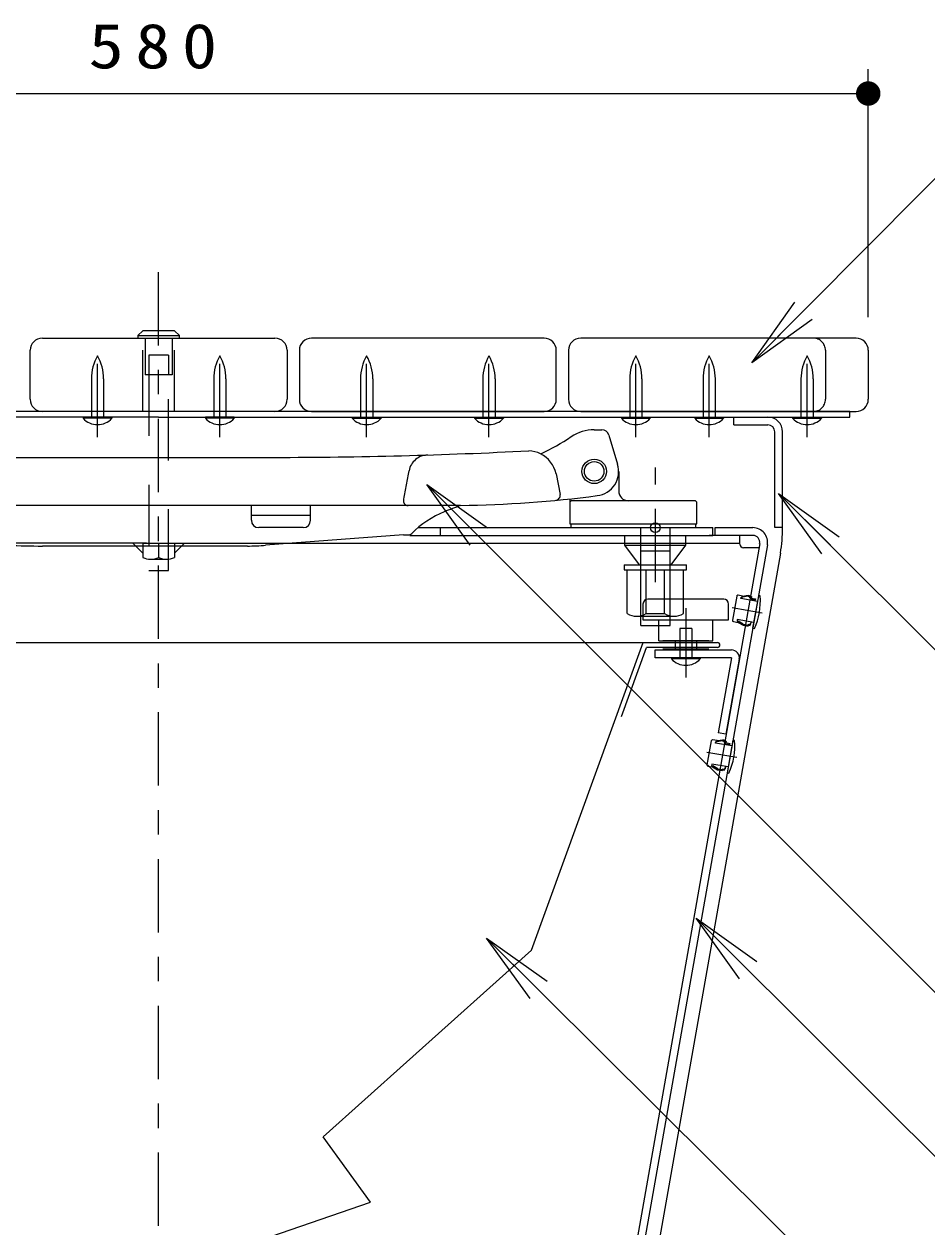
# Model space of a CAD drawing. Units: millimetres on the paper, scale 1:10. Extents: x -385 to 0, y 0 to 267.
# Drawn here: x -233.03 to -196.13, y 99.41 to 148.6 of the extents above; entities that cross this region are included whole.
import ezdxf

# ---------------------------------------------------------------- set-up
doc = ezdxf.new("R2010")
doc.units = ezdxf.units.MM
doc.linetypes.add('USER1', pattern=[4.5, 2.5, -2])
doc.linetypes.add('USER2', pattern=[6, 3, -1, 1, -1])
doc.layers.add('LY_1', color=7, linetype='Continuous', lineweight=13)
doc.styles.add('ＭＳ ゴシック', font='')
doc.styles.get('ＭＳ ゴシック').set_extended_font_data('MS Gothic')

# ---------------------------------------------------------------- blocks, each defined once
blk = doc.blocks.new('filled_dot')
at = {"color": 0, "linetype": 'Continuous', "lineweight": -2, "const_width": 1.25}
blk.add_lwpolyline([(-0.625, 0, 1), (0.625, 0, 1)], format="xyb", close=True, dxfattribs=at)

msp = doc.modelspace()

# ---------------------------------------------------------------- linework, layer by layer
at = {"layer": 'LY_1'}
for p, q in [((-198.53, 136.607), (-198.53, 146.757)), ((-256.53, 145.757), (-198.53, 145.757)), ((-203.291, 134.74), (-201.53, 137.22)), ((-203.291, 134.74), (-201.175, 136.868)), ((-200.821, 136.515), (-203.291, 134.74)), ((-209.133, 131.794), (-208.773, 130.596)), ((-250.899, 130.88), (-222.8, 130.88)), ((-211.287, 130.21), (-211.122, 129.364)), ((-208.73, 130.307), (-208.73, 129.507)), ((-214.797, 127.295), (-216.565, 129.77)), ((-216.565, 129.77), (-214.09, 128.002)), ((-216.565, 129.77), (-214.444, 127.648)), ((-200.428, 126.931), (-202.196, 129.406)), ((-202.196, 129.406), (-199.721, 127.638)), ((-202.196, 129.406), (-200.075, 127.285)), ((-215.978, 128.907), (-251.73, 128.907)), ((-223.742, 128.507), (-223.742, 128.907)), ((-221.323, 128.507), (-221.323, 128.907)), ((-215.198, 128.914), (-215.978, 128.907)), ((-210.73, 129.184), (-210.73, 129.007)), ((-210.73, 129.007), (-210.73, 128.157)), ((-208.33, 129.107), (-210.63, 129.107)), ((-205.63, 129.107), (-208.33, 129.107)), ((-205.53, 128.157), (-205.53, 129.007)), ((-221.323, 128.507), (-223.742, 128.507)), ((-223.742, 128.307), (-223.742, 128.507)), ((-221.323, 128.307), (-221.323, 128.507)), ((-221.623, 128.007), (-223.442, 128.007)), ((-210.73, 128.157), (-205.53, 128.157)), ((-210.68, 128.157), (-210.68, 128.007)), ((-210.68, 128.007), (-205.58, 128.007)), ((-205.58, 128.007), (-205.58, 128.157)), ((-217.53, 127.707), (-223.157, 127.284)), ((-217.53, 127.707), (-217.33, 127.707)), ((-223.905, 127.256), (-232.282, 127.256)), ((-203.908, 125.199), (-204.08, 124.224)), ((-203.663, 125.207), (-203.85, 125.24)), ((-203.731, 125.11), (-203.721, 125.168)), ((-203.061, 124.991), (-203.731, 125.11)), ((-203.721, 125.168), (-203.672, 125.159)), ((-203.672, 125.159), (-203.663, 125.207)), ((-203.44, 125.206), (-203.672, 125.159)), ((-203.663, 125.207), (-203.433, 125.245)), ((-203.433, 125.245), (-203.44, 125.206)), ((-203.44, 125.206), (-203.391, 125.197)), ((-203.433, 125.245), (-203.384, 125.237)), ((-203.384, 125.237), (-203.397, 125.163)), ((-203.397, 125.163), (-203.308, 125.147)), ((-203.39, 125.204), (-203.301, 125.189)), ((-203.301, 125.189), (-203.319, 125.083)), ((-203.319, 125.083), (-203.152, 125.054)), ((-203.312, 125.125), (-203.145, 125.095)), ((-203.02, 125.225), (-203.255, 123.896)), ((-203.145, 125.095), (-203.16, 125.009)), ((-202.949, 125.213), (-203.02, 125.225)), ((-204.04, 124.166), (-203.853, 124.133)), ((-203.883, 124.248), (-203.893, 124.19)), ((-203.893, 124.19), (-203.844, 124.181)), ((-203.213, 124.13), (-203.883, 124.248)), ((-203.844, 124.181), (-203.853, 124.133)), ((-203.853, 124.133), (-203.649, 124.018)), ((-203.642, 124.058), (-203.844, 124.181)), ((-203.649, 124.018), (-203.642, 124.058)), ((-203.649, 124.018), (-203.443, 123.982)), ((-203.642, 124.058), (-203.436, 124.021)), ((-203.443, 123.982), (-203.43, 124.056)), ((-203.437, 124.014), (-203.358, 124)), ((-203.43, 124.056), (-203.351, 124.042)), ((-203.358, 124), (-203.34, 124.106)), ((-203.347, 124.064), (-203.327, 124.061)), ((-203.34, 124.106), (-203.32, 124.102)), ((-203.327, 124.061), (-203.312, 124.147)), ((-203.255, 123.896), (-203.184, 123.883)), ((-204.95, 119.29), (-205.122, 118.315)), ((-204.705, 119.298), (-204.892, 119.331)), ((-204.773, 119.201), (-204.763, 119.259)), ((-204.103, 119.083), (-204.773, 119.201)), ((-204.763, 119.259), (-204.714, 119.25)), ((-204.714, 119.25), (-204.705, 119.298)), ((-204.482, 119.297), (-204.714, 119.25)), ((-204.705, 119.298), (-204.475, 119.337)), ((-204.475, 119.337), (-204.482, 119.297)), ((-204.482, 119.297), (-204.433, 119.289)), ((-204.475, 119.337), (-204.426, 119.328)), ((-204.426, 119.328), (-204.439, 119.254)), ((-204.439, 119.254), (-204.35, 119.238)), ((-204.431, 119.295), (-204.343, 119.28)), ((-204.343, 119.28), (-204.361, 119.174)), ((-204.361, 119.174), (-204.194, 119.145)), ((-204.354, 119.216), (-204.187, 119.186)), ((-204.062, 119.317), (-204.297, 117.987)), ((-204.187, 119.186), (-204.202, 119.1)), ((-203.991, 119.304), (-204.062, 119.317)), ((-205.082, 118.257), (-204.894, 118.224)), ((-204.925, 118.339), (-204.935, 118.281)), ((-204.935, 118.281), (-204.886, 118.272)), ((-204.255, 118.221), (-204.925, 118.339)), ((-204.886, 118.272), (-204.894, 118.224)), ((-204.894, 118.224), (-204.691, 118.109)), ((-204.684, 118.149), (-204.886, 118.272)), ((-204.691, 118.109), (-204.684, 118.149)), ((-204.691, 118.109), (-204.484, 118.073)), ((-204.684, 118.149), (-204.478, 118.112)), ((-204.484, 118.073), (-204.471, 118.147)), ((-204.479, 118.105), (-204.4, 118.092)), ((-204.471, 118.147), (-204.393, 118.133)), ((-204.4, 118.092), (-204.381, 118.197)), ((-204.389, 118.156), (-204.369, 118.152)), ((-204.381, 118.197), (-204.362, 118.193)), ((-204.369, 118.152), (-204.354, 118.238)), ((-204.297, 117.987), (-204.226, 117.975)), ((-203.788, 109.564), (-205.557, 112.038)), ((-205.557, 112.038), (-203.081, 110.271)), ((-205.557, 112.038), (-203.435, 109.918)), ((-212.352, 108.749), (-214.127, 111.219)), ((-214.127, 111.219), (-211.647, 109.458)), ((-214.127, 111.219), (-212, 109.103))]:
    msp.add_line(p, q, dxfattribs=at)
at = {"layer": 'LY_1', "linetype": 'USER2'}
for p, q in [((-227.53, 57.458), (-227.53, 138.566)), ((-230.03, 131.704), (-230.03, 135.347)), ((-225.03, 131.704), (-225.03, 135.347)), ((-219.03, 131.704), (-219.03, 135.347)), ((-214.03, 131.704), (-214.03, 135.347)), ((-208.03, 131.704), (-208.03, 135.347)), ((-208.03, 131.704), (-208.03, 135.347)), ((-205.03, 131.704), (-205.03, 135.347)), ((-201.03, 131.704), (-201.03, 135.347)), ((-207.23, 125.778), (-207.23, 130.463)), ((-205.986, 124.71), (-205.986, 121.885))]:
    msp.add_line(p, q, dxfattribs=at)
at = {"layer": 'LY_1', "color": 40, "lineweight": 25}
for p, q in [((-232.28, 135.757), (-222.78, 135.757)), ((-211.78, 135.757), (-221.28, 135.757)), ((-199.03, 135.757), (-210.28, 135.757)), ((-232.78, 133.257), (-232.78, 135.257)), ((-222.28, 135.257), (-222.28, 133.257)), ((-221.78, 135.257), (-221.78, 133.257)), ((-211.28, 133.257), (-211.28, 135.257)), ((-210.78, 135.257), (-210.78, 133.257)), ((-198.53, 135.257), (-198.53, 133.257)), ((-222.78, 132.757), (-232.28, 132.757)), ((-221.28, 132.757), (-211.78, 132.757)), ((-210.28, 132.757), (-199.03, 132.757))]:
    msp.add_line(p, q, dxfattribs=at)
at = {"layer": 'LY_1', "lineweight": 25}
for p, q in [((-228.38, 135.857), (-228.18, 136.057)), ((-228.38, 135.857), (-226.68, 135.857)), ((-228.38, 135.857), (-228.38, 135.757)), ((-228.38, 135.757), (-226.68, 135.757)), ((-226.88, 136.057), (-228.18, 136.057)), ((-226.68, 135.857), (-226.88, 136.057)), ((-226.68, 135.757), (-226.68, 135.857)), ((-230.28, 134.093), (-230.28, 132.527)), ((-229.78, 134.093), (-229.78, 132.527)), ((-225.28, 134.093), (-225.28, 132.527)), ((-224.78, 134.093), (-224.78, 132.527)), ((-219.28, 134.093), (-219.28, 132.527)), ((-218.78, 134.093), (-218.78, 132.527)), ((-214.28, 134.093), (-214.28, 132.527)), ((-213.78, 134.093), (-213.78, 132.527)), ((-208.28, 134.093), (-208.28, 132.527)), ((-208.28, 134.093), (-208.28, 132.527)), ((-207.78, 134.093), (-207.78, 132.527)), ((-207.78, 134.093), (-207.78, 132.527)), ((-205.28, 134.093), (-205.28, 132.527)), ((-204.78, 134.093), (-204.78, 132.527)), ((-201.28, 134.093), (-201.28, 132.527)), ((-200.78, 134.093), (-200.78, 132.527)), ((-229.44, 132.527), (-230.62, 132.527)), ((-230.62, 132.527), (-230.62, 132.477)), ((-229.44, 132.477), (-230.62, 132.477)), ((-229.44, 132.527), (-229.44, 132.477)), ((-224.44, 132.527), (-225.62, 132.527)), ((-225.62, 132.527), (-225.62, 132.477)), ((-224.44, 132.477), (-225.62, 132.477)), ((-224.44, 132.527), (-224.44, 132.477)), ((-219.62, 132.527), (-218.44, 132.527)), ((-219.62, 132.527), (-219.62, 132.477)), ((-219.62, 132.477), (-218.44, 132.477)), ((-218.44, 132.527), (-218.44, 132.477)), ((-214.62, 132.527), (-213.44, 132.527)), ((-214.62, 132.527), (-214.62, 132.477)), ((-214.62, 132.477), (-213.44, 132.477)), ((-213.44, 132.527), (-213.44, 132.477)), ((-208.62, 132.527), (-207.44, 132.527)), ((-208.62, 132.527), (-208.62, 132.477)), ((-208.62, 132.527), (-207.44, 132.527)), ((-208.62, 132.527), (-208.62, 132.477)), ((-208.62, 132.477), (-207.44, 132.477)), ((-208.62, 132.477), (-207.44, 132.477)), ((-207.44, 132.527), (-207.44, 132.477)), ((-207.44, 132.527), (-207.44, 132.477)), ((-205.62, 132.527), (-204.44, 132.527)), ((-205.62, 132.527), (-205.62, 132.477)), ((-205.62, 132.477), (-204.44, 132.477)), ((-204.44, 132.527), (-204.44, 132.477)), ((-201.62, 132.527), (-200.44, 132.527)), ((-201.62, 132.527), (-201.62, 132.477)), ((-201.62, 132.477), (-200.44, 132.477)), ((-200.44, 132.527), (-200.44, 132.477)), ((-209.73, 132.007), (-209.421, 132.007)), ((-207.83, 124.007), (-207.83, 128.007)), ((-206.63, 124.007), (-206.63, 128.007)), ((-208.48, 127.287), (-208.48, 127.687)), ((-208.48, 127.687), (-205.98, 127.687)), ((-205.98, 127.287), (-205.98, 127.687)), ((-228.18, 126.967), (-228.58, 127.367)), ((-228.18, 127.367), (-226.88, 127.367)), ((-228.18, 127.367), (-228.18, 126.79)), ((-227.53, 127.367), (-227.53, 126.79)), ((-226.88, 126.967), (-226.48, 127.367)), ((-226.88, 127.367), (-226.88, 126.79)), ((-208.48, 127.287), (-205.98, 127.287)), ((-207.88, 126.487), (-208.48, 127.287)), ((-207.83, 127.057), (-206.63, 127.057)), ((-206.58, 126.487), (-205.98, 127.287)), ((-227.855, 126.717), (-227.205, 126.717)), ((-208.505, 126.487), (-205.955, 126.487)), ((-208.505, 126.487), (-208.505, 126.287)), ((-207.88, 126.487), (-206.58, 126.487)), ((-205.955, 126.287), (-205.955, 126.487)), ((-208.505, 126.287), (-205.955, 126.287)), ((-208.38, 124.49), (-208.38, 126.287)), ((-207.605, 124.49), (-207.605, 126.287)), ((-206.855, 124.49), (-206.855, 126.287)), ((-206.08, 124.49), (-206.08, 126.287)), ((-204.436, 125.082), (-207.536, 125.082)), ((-207.736, 124.882), (-207.736, 124.232)), ((-207.605, 124.49), (-206.855, 124.49)), ((-204.236, 124.232), (-204.236, 124.882)), ((-207.993, 124.387), (-206.468, 124.387)), ((-207.83, 124.007), (-206.63, 124.007)), ((-207.736, 124.232), (-204.236, 124.232)), ((-207.086, 123.382), (-207.086, 124.232)), ((-204.886, 123.382), (-204.886, 124.232)), ((-207.086, 123.382), (-204.886, 123.382)), ((-205.046, 123.382), (-206.926, 123.382)), ((-205.046, 123.032), (-206.926, 123.032)), ((-206.426, 123.382), (-206.426, 123.032)), ((-205.546, 123.382), (-205.546, 123.032)), ((-205.396, 122.687), (-206.576, 122.687)), ((-206.576, 122.687), (-206.576, 122.637)), ((-205.396, 122.637), (-206.576, 122.637)), ((-205.396, 122.687), (-205.396, 122.637))]:
    msp.add_line(p, q, dxfattribs=at)
at = {"layer": 'LY_1', "color": 40, "linetype": 'USER1'}
for p, q in [((-228.18, 132.757), (-228.18, 135.757)), ((-226.88, 132.757), (-226.88, 135.757)), ((-200.28, 135.257), (-200.28, 133.257))]:
    msp.add_line(p, q, dxfattribs=at)
at = {"layer": 'LY_1', "linetype": 'USER1'}
for p, q in [((-228.08, 135.757), (-228.08, 134.257)), ((-226.98, 135.757), (-226.98, 134.257)), ((-227.93, 135.057), (-227.93, 134.257)), ((-227.13, 135.057), (-227.93, 135.057)), ((-227.13, 135.057), (-227.13, 134.257)), ((-226.98, 134.257), (-228.08, 134.257)), ((-227.93, 134.257), (-227.93, 126.257)), ((-227.13, 126.257), (-227.13, 134.257)), ((-209.43, 129.107), (-210.03, 129.107)), ((-227.93, 126.257), (-227.13, 126.257)), ((-206.236, 123.887), (-206.236, 122.687)), ((-205.736, 123.887), (-206.236, 123.887)), ((-205.736, 123.887), (-205.736, 122.687))]:
    msp.add_line(p, q, dxfattribs=at)
at = {"layer": 'LY_1', "color": 5, "lineweight": 25}
for p, q in [((-199.28, 132.757), (-255.78, 132.757)), ((-227.53, 132.527), (-255.78, 132.527)), ((-227.53, 132.527), (-199.28, 132.527)), ((-204.03, 132.207), (-204.03, 132.527)), ((-199.28, 132.527), (-199.28, 132.757)), ((-204.03, 132.207), (-202.63, 132.207)), ((-202.35, 128.007), (-202.35, 131.927)), ((-202.03, 128.007), (-202.03, 131.927)), ((-202.03, 128.007), (-202.35, 128.007)), ((-202.121, 126.966), (-207.553, 96.16))]:
    msp.add_line(p, q, dxfattribs=at)
at = {"layer": 'LY_1', "color": 5, "linetype": 'USER1'}
msp.add_line((-201.03, 132.527), (-201.03, 132.757), dxfattribs=at)
at = {"layer": 'LY_1', "color": 4, "lineweight": 25}
for p, q in [((-216.927, 128.007), (-204.88, 128.007)), ((-216.03, 128.007), (-216.03, 127.687)), ((-204.88, 127.687), (-204.88, 128.007)), ((-217.265, 127.687), (-204.88, 127.687))]:
    msp.add_line(p, q, dxfattribs=at)
at = {"layer": 'LY_1', "color": 3, "lineweight": 25}
for p, q in [((-204.78, 128.007), (-203.245, 128.007)), ((-204.78, 127.687), (-204.78, 128.007)), ((-203.245, 127.687), (-205.03, 127.687)), ((-203.78, 127.337), (-203.78, 127.687)), ((-228.03, 127.367), (-251.28, 127.367)), ((-227.53, 127.367), (-203.78, 127.367)), ((-202.968, 127.363), (-208.753, 94.559)), ((-202.653, 127.308), (-208.437, 94.503)), ((-202.999, 127.187), (-203.63, 127.187)), ((-207.236, 122.687), (-207.236, 123.007)), ((-207.236, 123.007), (-204.118, 123.007)), ((-204.118, 122.687), (-207.236, 122.687)), ((-204.118, 122.687), (-204.659, 119.616)), ((-203.802, 122.632), (-204.344, 119.561)), ((-204.344, 119.561), (-204.659, 119.616))]:
    msp.add_line(p, q, dxfattribs=at)
at = {"layer": 'LY_1', "color": 2, "linetype": 'USER2', "lineweight": 25}
for p, q in [((-202.862, 124.512), (-204.09, 124.729)), ((-203.904, 118.603), (-205.132, 118.82))]:
    msp.add_line(p, q, dxfattribs=at)
at = {"layer": 'LY_1', "color": 32, "lineweight": 25}
for p, q in [((-250.367, 123.307), (-204.693, 123.307)), ((-212.294, 110.73), (-207.733, 123.307)), ((-208.615, 120.287), (-207.593, 123.107)), ((-204.693, 123.107), (-207.593, 123.107))]:
    msp.add_line(p, q, dxfattribs=at)
at = {"layer": 'LY_1'}
for points in [[(-203.291, 134.74), (-193.991, 144.092), (-160.792, 144.092)], [(-216.565, 129.77), (-193.647, 106.852), (-163.192, 106.852)], [(-202.196, 129.406), (-193.92, 121.13), (-154.92, 121.13)], [(-205.557, 112.038), (-193.836, 100.332), (-160.263, 100.332)], [(-214.127, 111.219), (-193.205, 90.415), (-168.625, 90.415)]]:
    msp.add_lwpolyline(points, dxfattribs=at)
at = {"layer": 'LY_1', "color": 32, "lineweight": 25}
msp.add_lwpolyline([(-220.797, 94.007), (-223.335, 98.892), (-218.873, 100.429), (-220.807, 103.105), (-212.294, 110.73)], dxfattribs=at)
at = {"layer": 'LY_1', "lineweight": 25}
for radius in [0.5, 0.4]:
    msp.add_circle((-209.73, 130.307), radius, dxfattribs=at)
at = {"layer": 'LY_1'}
msp.add_circle((-207.23, 128.007), 0.2, dxfattribs=at)
at = {"layer": 'LY_1', "color": 40, "lineweight": 25}
for centre, start, end in [((-232.28, 135.257), 90, 180), ((-222.78, 135.257), 0, 90), ((-221.28, 135.257), 90, 180), ((-211.78, 135.257), 0, 90), ((-210.28, 135.257), 90, 180), ((-199.03, 135.257), 0, 90), ((-232.28, 133.257), 180, 270), ((-222.78, 133.257), 270, 0), ((-221.28, 133.257), 180, 270), ((-211.78, 133.257), 270, 0), ((-210.28, 133.257), 180, 270), ((-199.03, 133.257), 270, 0)]:
    msp.add_arc(centre, 0.5, start, end, dxfattribs=at)
at = {"layer": 'LY_1', "color": 40, "linetype": 'USER1'}
for centre, start, end in [((-200.78, 135.257), 0, 90), ((-200.78, 133.257), 270, 0)]:
    msp.add_arc(centre, 0.5, start, end, dxfattribs=at)
at = {"layer": 'LY_1', "lineweight": 25}
for centre, radius, start, end in [((-228.409, 134.093), 1.871, 150.0371, 180), ((-231.65, 134.093), 1.871, 0, 29.9629), ((-223.409, 134.093), 1.871, 150.0371, 180), ((-226.65, 134.093), 1.871, 0, 29.9629), ((-217.409, 134.093), 1.871, 150.0371, 180), ((-220.65, 134.093), 1.871, 0, 29.9629), ((-212.409, 134.093), 1.871, 150.0371, 180), ((-215.65, 134.093), 1.871, 0, 29.9629), ((-206.409, 134.093), 1.871, 150.0371, 180), ((-206.409, 134.093), 1.871, 150.0371, 180), ((-209.65, 134.093), 1.871, 0, 29.9629), ((-209.65, 134.093), 1.871, 0, 29.9629), ((-203.409, 134.093), 1.871, 150.0371, 180), ((-206.65, 134.093), 1.871, 0, 29.9629), ((-199.409, 134.093), 1.871, 150.0371, 180), ((-202.65, 134.093), 1.871, 0, 29.9629), ((-230.03, 133.017), 0.799, 222.4359, 317.5641), ((-225.03, 133.017), 0.799, 222.4359, 317.5641), ((-219.03, 133.017), 0.799, 222.4359, 317.5641), ((-214.03, 133.017), 0.799, 222.4359, 317.5641), ((-208.03, 133.017), 0.799, 222.4359, 317.5641), ((-208.03, 133.017), 0.799, 222.4359, 317.5641), ((-205.03, 133.017), 0.799, 222.4359, 317.5641), ((-201.03, 133.017), 0.799, 222.4359, 317.5641), ((-209.73, 130.307), 1.7, 90, 123.3744), ((-209.421, 131.707), 0.3, 16.7596, 90), ((-216.166, 140.078), 10, 295.2012, 303.3743), ((-227.855, 127.482), 0.765, 244.8527, 295.1473), ((-227.205, 127.482), 0.765, 244.8527, 295.1473), ((-207.536, 124.882), 0.2, 90, 180), ((-204.436, 124.882), 0.2, 0, 90), ((-207.993, 125.17), 0.782, 240.3148, 299.6852), ((-206.468, 125.17), 0.782, 240.3148, 299.6852), ((-205.986, 123.177), 0.799, 222.4359, 317.5641)]:
    msp.add_arc(centre, radius, start, end, dxfattribs=at)
at = {"layer": 'LY_1', "color": 5, "lineweight": 25}
for centre, radius, start, end in [((-202.63, 131.927), 0.6, 0, 90), ((-202.63, 131.927), 0.28, 0, 90), ((-208.03, 128.007), 6, 350, 0), ((-208.03, 128.007), 6, 350, 0)]:
    msp.add_arc(centre, radius, start, end, dxfattribs=at)
at = {"layer": 'LY_1'}
for centre, radius, start, end in [((-222.8, 330.88), 200, 270, 272.9804), ((-212.461, 129.946), 1.206, 63.5865, 87.1823), ((-212.459, 129.952), 1.2, 12.4331, 63.5276), ((-209.73, 130.307), 1, 277.342, 16.7596), ((-211.319, 129.326), 0.2, 275.369, 11.0273), ((-208.33, 129.507), 0.4, 180, 270), ((-204.89, 101.701), 29.1, 110.7469, 112.1363), ((-215.978, 178.907), 50, 270.8943, 277.326), ((-210.63, 129.007), 0.1, 90, 180), ((-205.63, 129.007), 0.1, 0, 90), ((-214.348, 124.95), 4, 112.1363, 135.2468), ((-223.442, 128.307), 0.3, 180, 270), ((-221.623, 128.307), 0.3, 270, 0), ((-232.282, 157.256), 30, 264.6961, 270), ((-217.33, 127.907), 0.2, 270, 315.2468), ((-223.905, 137.256), 10, 270, 274.2892), ((-203.859, 125.191), 0.05, 80, 170), ((-205.571, 124.99), 2.631, 335.1372, 4.8628), ((-204.031, 124.216), 0.05, 170, 260), ((-204.901, 119.282), 0.05, 80, 170), ((-206.613, 119.081), 2.631, 335.1372, 4.8628), ((-205.073, 118.307), 0.05, 170, 260)]:
    msp.add_arc(centre, radius, start, end, dxfattribs=at)
at = {"layer": 'LY_1', "linetype": 'USER1'}
for centre, radius, start, end in [((-216.514, 130.178), 0.8, 91.7939, 168.6142), ((-168.283, 120.466), 50, 168.6142, 169.9676), ((-217.33, 129.107), 0.2, 160.0148, 270)]:
    msp.add_arc(centre, radius, start, end, dxfattribs=at)
at = {"layer": 'LY_1', "color": 3, "lineweight": 25}
for centre, radius, start, end in [((-203.245, 127.407), 0.6, 350, 90), ((-203.245, 127.407), 0.28, 350, 90), ((-203.63, 127.337), 0.15, 180, 270), ((-204.118, 122.687), 0.32, 350, 90)]:
    msp.add_arc(centre, radius, start, end, dxfattribs=at)
at = {"layer": 'LY_1', "color": 32, "lineweight": 25}
msp.add_arc((-204.693, 123.207), 0.1, 270, 90, dxfattribs=at)

# ---------------------------------------------------------------- block references
at = {"layer": 'LY_1', "xscale": 0.4, "yscale": 0.4, "rotation": 180}
msp.add_blockref('filled_dot', (-198.53, 145.757), dxfattribs=at)

# ---------------------------------------------------------------- texts
at = {"layer": 'LY_1', "insert": (-227.53, 146.757), "char_height": 1.833, "attachment_point": 8, "style": 'ＭＳ ゴシック'}
msp.add_mtext('\\T1.33;\\W1.15;580', dxfattribs=at)

doc.saveas('drawing.dxf')
